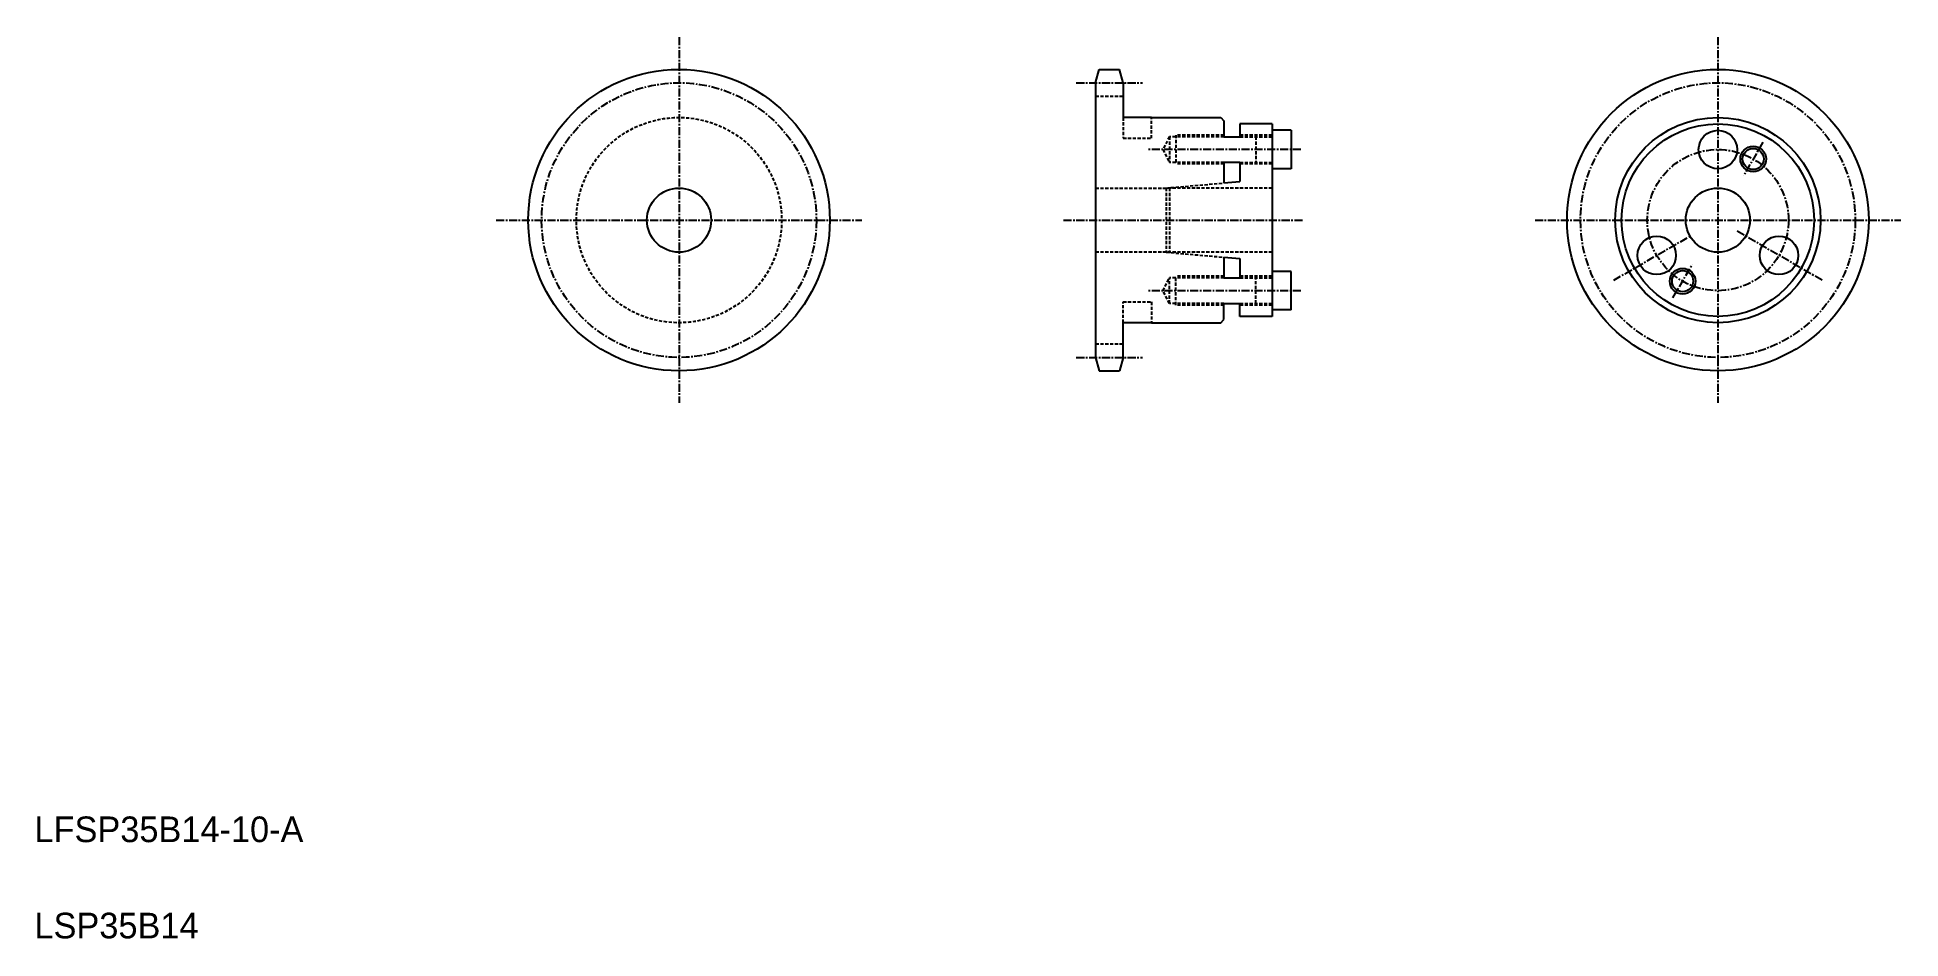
# Model space of a CAD drawing. Extents: x 10 to 301, y 10 to 150.
import ezdxf

# ---------------------------------------------------------------- set-up
doc = ezdxf.new("R2010")
doc.units = 0
doc.linetypes.add('CENTER', pattern=[2, 1.25, -0.25, 0.25, -0.25])
doc.linetypes.add('DASHED', pattern=[0.75, 0.5, -0.25])
doc.layers.get('0').update_dxf_attribs({"linetype": 'CONTINUOUS'})
doc.layers.add('CENTER', color=1, linetype='CENTER')

msp = doc.modelspace()

# ---------------------------------------------------------------- linework, layer by layer
at = {"color": 7, "linetype": 'CONTINUOUS'}
for p, q in [((175.38, 143.38), (175.94, 145.47)), ((175.94, 145.47), (179.12, 145.47)), ((179.68, 143.38), (179.12, 145.47)), ((175.38, 143.38), (175.38, 100.57)), ((179.68, 143.38), (179.68, 137.97)), ((184.08, 137.97), (179.68, 137.97)), ((184.08, 137.97), (194.88, 137.97)), ((194.88, 137.97), (195.38, 137.47)), ((195.38, 137.47), (195.38, 134.97)), ((202.88, 136.97), (197.88, 136.97)), ((197.88, 136.97), (197.88, 134.97)), ((202.88, 136.97), (202.88, 106.97)), ((195.38, 134.97), (197.88, 134.97)), ((205.88, 135.97), (202.88, 135.97)), ((205.88, 135.97), (205.88, 129.97)), ((195.38, 130.97), (195.38, 127.76)), ((197.88, 130.97), (195.38, 130.97)), ((197.88, 130.97), (197.88, 127.97)), ((195.38, 127.76), (197.88, 127.97)), ((205.88, 129.97), (202.88, 129.97)), ((195.38, 116.19), (197.88, 115.97)), ((195.38, 116.19), (195.38, 112.97)), ((197.88, 115.97), (197.88, 112.97)), ((205.88, 113.97), (202.88, 113.97)), ((205.88, 107.97), (205.88, 113.97)), ((195.38, 112.97), (197.88, 112.97)), ((195.38, 106.47), (195.38, 108.97)), ((195.38, 108.97), (197.88, 108.97)), ((197.88, 106.97), (197.88, 108.97)), ((205.88, 107.97), (202.88, 107.97)), ((184.08, 105.97), (179.68, 105.97)), ((179.68, 100.57), (179.68, 105.97)), ((184.08, 105.97), (194.88, 105.97)), ((194.88, 105.97), (195.38, 106.47)), ((202.88, 106.97), (197.88, 106.97)), ((175.38, 100.57), (175.94, 98.47)), ((179.68, 100.57), (179.12, 98.47)), ((175.94, 98.47), (179.12, 98.47))]:
    msp.add_line(p, q, dxfattribs=at)
at = {"color": 3, "linetype": 'DASHED'}
for p, q in [((175.38, 141.28), (179.68, 141.28)), ((179.68, 137.97), (179.68, 134.72)), ((184.08, 134.72), (184.08, 137.97)), ((179.68, 134.72), (184.08, 134.72)), ((186.88, 134.97), (185.88, 132.97)), ((195.38, 134.97), (186.88, 134.97)), ((186.88, 134.97), (186.88, 130.97)), ((195.38, 135.22), (187.88, 135.22)), ((187.88, 135.22), (187.88, 130.72)), ((202.88, 135.22), (197.88, 135.22)), ((197.88, 134.97), (202.88, 134.97)), ((200.38, 134.97), (200.38, 130.97)), ((185.88, 132.97), (186.88, 130.97)), ((195.38, 130.97), (186.88, 130.97)), ((195.38, 130.72), (187.88, 130.72)), ((197.88, 130.97), (202.88, 130.97)), ((202.88, 130.72), (197.88, 130.72)), ((175.38, 126.97), (186.38, 126.97)), ((186.38, 126.97), (195.38, 127.76)), ((202.88, 126.97), (186.38, 126.97)), ((186.38, 126.97), (186.38, 116.97)), ((186.88, 126.97), (186.88, 116.97)), ((186.38, 116.97), (175.38, 116.97)), ((202.88, 116.97), (186.38, 116.97)), ((186.38, 116.97), (195.38, 116.19)), ((185.88, 110.97), (186.88, 112.97)), ((186.88, 108.97), (185.88, 110.97)), ((195.38, 112.97), (186.88, 112.97)), ((186.88, 108.97), (186.88, 112.97)), ((195.38, 113.22), (187.88, 113.22)), ((187.88, 108.72), (187.88, 113.22)), ((202.88, 113.22), (197.88, 113.22)), ((197.88, 112.97), (202.88, 112.97)), ((200.38, 108.97), (200.38, 112.97)), ((179.68, 109.22), (184.08, 109.22)), ((179.68, 105.97), (179.68, 109.22)), ((184.08, 109.22), (184.08, 105.97)), ((195.38, 108.97), (186.88, 108.97)), ((195.38, 108.72), (187.88, 108.72)), ((197.88, 108.97), (202.79, 108.97)), ((202.88, 108.72), (197.88, 108.72)), ((175.38, 102.66), (179.68, 102.66))]:
    msp.add_line(p, q, dxfattribs=at)
at = {"color": 7, "linetype": 'CONTINUOUS'}
for centre, radius in [((110.46, 121.97), 23.5), ((272.37, 121.97), 23.5), ((272.37, 121.97), 16), ((272.37, 121.97), 15), ((272.37, 132.97), 3), ((277.87, 131.5), 1.65), ((110.46, 121.97), 5), ((272.37, 121.97), 5), ((262.84, 116.47), 3), ((281.89, 116.47), 3), ((266.87, 112.45), 1.65)]:
    msp.add_circle(centre, radius, dxfattribs=at)
at = {"color": 3, "linetype": 'DASHED'}
msp.add_circle((110.46, 121.97), 16, dxfattribs=at)
at = {"color": 3, "linetype": 'CONTINUOUS'}
for centre in [(277.87, 131.5), (266.87, 112.45)]:
    msp.add_circle(centre, 2, dxfattribs=at)
at = {"layer": 'CENTER', "color": 1, "linetype": 'CENTER'}
for p, q in [((110.46, 150.47), (110.46, 93.47)), ((272.37, 150.47), (272.37, 93.47)), ((172.38, 143.38), (182.68, 143.38)), ((279.37, 134.1), (276.37, 128.9)), ((207.38, 132.97), (183.38, 132.97)), ((81.96, 121.97), (138.96, 121.97)), ((170.38, 121.97), (207.88, 121.97)), ((243.87, 121.97), (300.87, 121.97)), ((256.13, 112.6), (268.04, 119.47)), ((288.6, 112.6), (275.18, 120.35)), ((265.37, 109.85), (268.37, 115.05)), ((207.38, 110.97), (183.38, 110.97)), ((172.38, 100.57), (182.68, 100.57))]:
    msp.add_line(p, q, dxfattribs=at)
for centre, radius in [((110.46, 121.97), 21.41), ((272.37, 121.97), 21.41), ((272.37, 121.97), 11)]:
    msp.add_circle(centre, radius, dxfattribs=at)

# ---------------------------------------------------------------- texts
at = {"color": 7, "linetype": 'CONTINUOUS'}
for s, p in [('LFSP35B14-10-A', (10, 25)), ('LSP35B14', (10, 10))]:
    msp.add_text(s, height=4, dxfattribs=at).set_placement(p)

doc.saveas('drawing.dxf')
